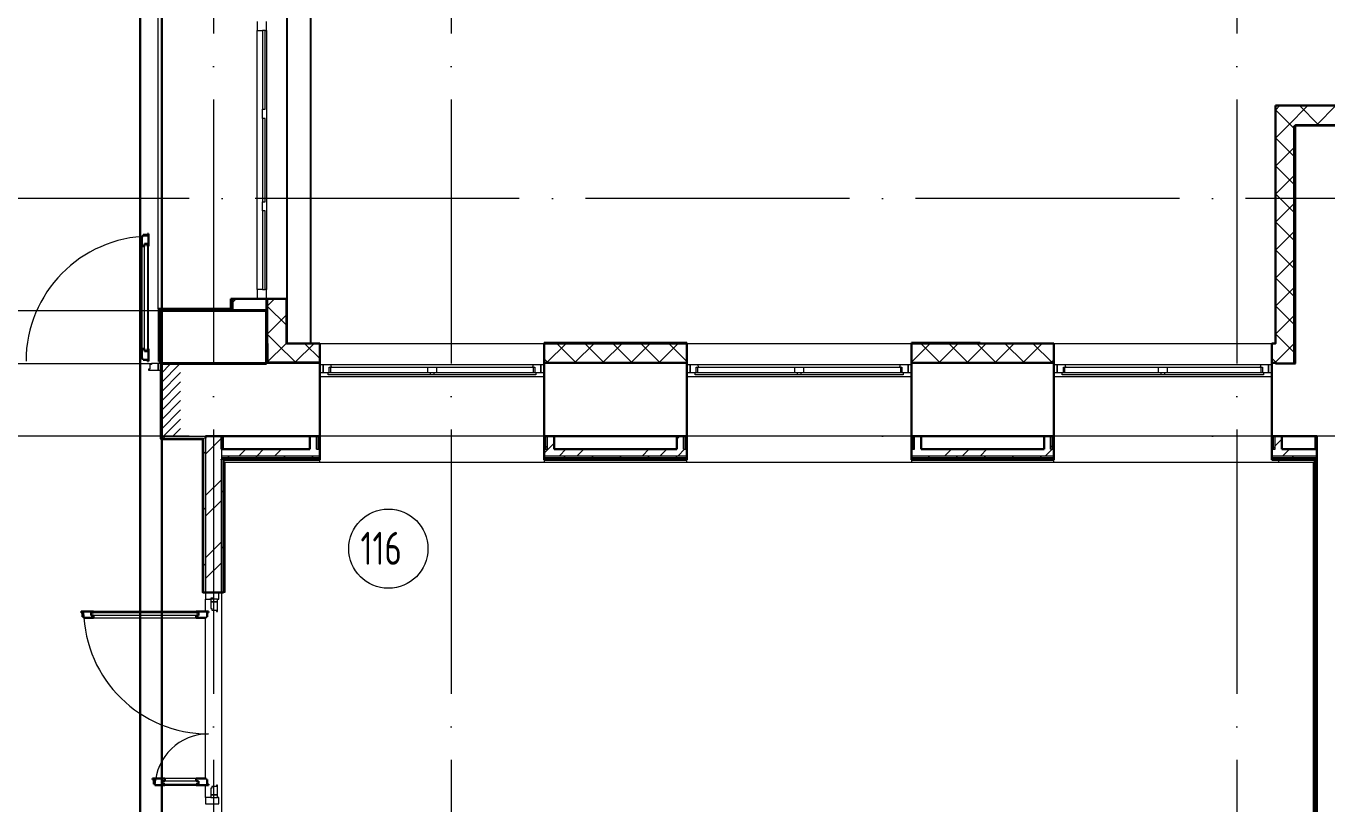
# Model space of a CAD drawing. Header units: millimetres. Extents: x -396912 to 182286, y -43638 to 41610.
# Drawn here: x -26126 to -16273, y -7213 to -1323 of the extents above; entities that cross this region are included whole.
import ezdxf

# ---------------------------------------------------------------- set-up
doc = ezdxf.new("R2010")
doc.units = ezdxf.units.MM
for name, pattern in [('ADSK_Линия сетки', [25, 20, -2.5, 0, -2.5]), ('ADSK_Сверху', [450, 300, -150]), ('ADSK_Штриховая_ш2 п1_5', [4.5, 3, -1.5])]:
    doc.linetypes.add(name, pattern=pattern)
for name, color, linetype, lineweight in [('_ Окна', 7, 'Continuous', 9), ('Витраж', 7, 'Continuous', 9), ('Двери', 252, 'Continuous', 9), ('Линии', 7, 'Continuous', 9), ('лс', 5, 'Continuous', 30), ('Марки помещений', 252, 'Continuous', 20), ('Несущие колонны', 252, 'Continuous', 18), ('Ограждение', 252, 'Continuous', 9), ('Окна', 252, 'Continuous', 9), ('Оси', 252, 'Continuous', 9), ('Перекрытие', 252, 'Continuous', 18), ('Стены внутренние', 7, 'Continuous', 18), ('Стены наружные', 7, 'Continuous', 18), ('Стены разрез', 7, 'Continuous', 30), ('Стены штриховка', 7, 'Continuous', 9)]:
    doc.layers.add(name, color=color, linetype=linetype, lineweight=lineweight)
doc.layers.add('Двери открывание', color=7, linetype='Continuous', lineweight=9, true_color=0xc0c0c0)
doc.layers.add('Стены', color=194, linetype='Continuous')
doc.styles.add('GOST Common_3', font='', dxfattribs={"height": 3.5})
doc.styles.get('GOST Common_3').set_extended_font_data('GOST 2.304 type A')

# ---------------------------------------------------------------- blocks, each defined once
blk = doc.blocks.new('1 этаж')
at = {"layer": 'Двери', "lineweight": 18, "true_color": 0x636466}
h = blk.add_hatch(dxfattribs=at)
h.set_pattern_fill('FP_2', color=251, style=0, pattern_type=2)
h.set_pattern_definition([(45, (-31807.8, -5070.73), (-35.3553, 35.3553), [])])
h.paths.add_polyline_path([(-32557.8, -5345.7), (-32557.8, -4795.7), (-32707.8, -4795.7), (-32707.8, -5345.7)])
h.paths.add_polyline_path([(-30807.8, -5345.7), (-30657.8, -5345.7), (-30657.8, -4795.7), (-30807.8, -4795.7), (-30807.8, -4879.7)])
at = {"layer": 'Ограждение', "true_color": 0x636466}
h = blk.add_hatch(dxfattribs=at)
h.set_pattern_fill('FP_25', color=251, style=0, pattern_type=2)
h.set_pattern_definition([(0, (-32121.8, 94), (0, 600), []), (90, (-32121.8, 94), (-600, 4e-14), [])])
h.paths.add_polyline_path([(-30487.8, -6530.7), (-30487.8, -5365.7), (-30492.8, -5370.7), (-30492.8, -6530.7)])
at = {"layer": '_ Окна', "color": 251, "lineweight": 18, "true_color": 0x636466}
for p, q in [((-30077.8, -2205.7), (-30077.8, -2275.7)), ((-30007.8, -2275.7), (-30007.8, -2205.7)), ((-30077.8, -2275.7), (-30037.8, -2275.7)), ((-30017.8, -2275.7), (-30007.8, -2275.7)), ((-30037.8, -4235.7), (-30077.8, -4235.7)), ((-30077.8, -4235.7), (-30077.8, -4305.7)), ((-30007.8, -4235.7), (-30017.8, -4235.7)), ((-30007.8, -4305.7), (-30007.8, -4235.7)), ((-29518.4, -4805.7), (-29577.8, -4805.7)), ((-29577.8, -4805.7), (-29577.8, -4863.7)), ((-29531.8, -4863.7), (-29531.8, -4822.7)), ((-29531.8, -4822.7), (-29519.8, -4822.7)), ((-29513.8, -4822.7), (-29518.4, -4805.7)), ((-27987.2, -4805.7), (-27991.8, -4822.7)), ((-27927.8, -4805.7), (-27987.2, -4805.7)), ((-27985.8, -4822.7), (-27973.8, -4822.7)), ((-27973.8, -4822.7), (-27973.8, -4863.7)), ((-27927.8, -4863.7), (-27927.8, -4805.7)), ((-26738.4, -4805.7), (-26797.8, -4805.7)), ((-26797.8, -4805.7), (-26797.8, -4863.7)), ((-26751.8, -4863.7), (-26751.8, -4822.7)), ((-26751.8, -4822.7), (-26739.8, -4822.7)), ((-26733.8, -4822.7), (-26738.4, -4805.7)), ((-25207.2, -4805.7), (-25211.8, -4822.7)), ((-25147.8, -4805.7), (-25207.2, -4805.7)), ((-25205.8, -4822.7), (-25193.8, -4822.7)), ((-25193.8, -4822.7), (-25193.8, -4863.7)), ((-25147.8, -4863.7), (-25147.8, -4805.7)), ((-23958.4, -4805.7), (-24017.8, -4805.7)), ((-24017.8, -4805.7), (-24017.8, -4863.7)), ((-23971.8, -4863.7), (-23971.8, -4822.7)), ((-23971.8, -4822.7), (-23959.8, -4822.7)), ((-23953.8, -4822.7), (-23958.4, -4805.7)), ((-22477.2, -4805.7), (-22481.8, -4822.7)), ((-22417.8, -4805.7), (-22477.2, -4805.7)), ((-22475.8, -4822.7), (-22463.8, -4822.7)), ((-22463.8, -4822.7), (-22463.8, -4863.7)), ((-22417.8, -4863.7), (-22417.8, -4805.7)), ((-29577.8, -4863.7), (-29539.8, -4863.7)), ((-27965.8, -4863.7), (-27927.8, -4863.7)), ((-26797.8, -4863.7), (-26759.8, -4863.7)), ((-25185.8, -4863.7), (-25147.8, -4863.7)), ((-24017.8, -4863.7), (-23979.8, -4863.7)), ((-22455.8, -4863.7), (-22417.8, -4863.7))]:
    blk.add_line(p, q, dxfattribs=at)
at = {"layer": '_ Окна', "color": 251, "true_color": 0x636466}
for p, q in [((-30037.8, -2275.7), (-30037.8, -2870.7)), ((-30017.8, -2275.7), (-30037.8, -2275.7)), ((-30017.8, -2870.7), (-30017.8, -2275.7)), ((-30037.8, -2870.7), (-30017.8, -2870.7)), ((-30037.8, -2940.7), (-30037.8, -3570.7)), ((-30017.8, -2940.7), (-30037.8, -2940.7)), ((-30017.8, -3570.7), (-30017.8, -2940.7)), ((-30037.8, -3570.7), (-30017.8, -3570.7)), ((-30037.8, -3640.7), (-30037.8, -4235.7)), ((-30017.8, -3640.7), (-30037.8, -3640.7)), ((-30017.8, -4235.7), (-30017.8, -3640.7)), ((-30037.8, -4235.7), (-30017.8, -4235.7)), ((-29577.8, -4805.7), (-29602.8, -4805.7)), ((-29577.8, -4863.7), (-29577.8, -4805.7)), ((-27902.8, -4805.7), (-27927.8, -4805.7)), ((-27927.8, -4805.7), (-27927.8, -4863.7)), ((-26797.8, -4805.7), (-26822.8, -4805.7)), ((-26797.8, -4863.7), (-26797.8, -4805.7)), ((-25122.8, -4805.7), (-25147.8, -4805.7)), ((-25147.8, -4805.7), (-25147.8, -4863.7)), ((-24017.8, -4805.7), (-24042.8, -4805.7)), ((-24017.8, -4863.7), (-24017.8, -4805.7)), ((-22392.8, -4805.7), (-22417.8, -4805.7)), ((-22417.8, -4805.7), (-22417.8, -4863.7)), ((-29602.8, -4863.7), (-29577.8, -4863.7)), ((-27927.8, -4863.7), (-27902.8, -4863.7)), ((-26822.8, -4863.7), (-26797.8, -4863.7)), ((-25147.8, -4863.7), (-25122.8, -4863.7)), ((-24042.8, -4863.7), (-24017.8, -4863.7)), ((-22417.8, -4863.7), (-22392.8, -4863.7))]:
    blk.add_line(p, q, dxfattribs=at)
at = {"layer": 'Витраж', "color": 251, "lineweight": 18, "true_color": 0x636466}
for p, q in [((-30467.8, -6530.7), (-30467.8, -6580.7)), ((-30367.8, -6530.7), (-30467.8, -6530.7)), ((-30467.8, -6580.7), (-30427.8, -6580.7)), ((-30377.8, -6580.7), (-30367.8, -6580.7)), ((-30367.8, -6580.7), (-30367.8, -6530.7))]:
    blk.add_line(p, q, dxfattribs=at)
at = {"layer": 'Витраж', "color": 251, "lineweight": 18, "true_color": 0x636466, "extrusion": (0, 0, -1)}
for p, q in [((-30467.8, -8080.7), (-30467.8, -8130.7)), ((-30427.8, -8080.7), (-30467.8, -8080.7)), ((-30467.8, -8130.7), (-30367.8, -8130.7)), ((-30367.8, -8080.7), (-30377.8, -8080.7)), ((-30367.8, -8130.7), (-30367.8, -8080.7))]:
    blk.add_line(p, q, dxfattribs=at)
at = {"layer": 'Двери', "color": 251, "lineweight": 30, "true_color": 0x636466}
for p, q in [((-30941.8, -3831.7), (-30949.8, -3831.7)), ((-30949.8, -3831.7), (-30949.8, -3907.7)), ((-30907.8, -3822.7), (-30941.8, -3822.7)), ((-30941.8, -3822.7), (-30941.8, -3831.7)), ((-30899.8, -3813.7), (-30907.8, -3813.7)), ((-30907.8, -3813.7), (-30907.8, -3822.7)), ((-30899.8, -3907.7), (-30899.8, -3813.7)), ((-30949.8, -3907.7), (-30929.8, -3907.7)), ((-30929.8, -3907.7), (-30929.8, -3889.7)), ((-30929.8, -3889.7), (-30908.8, -3889.7)), ((-30908.8, -3889.7), (-30908.8, -3907.7)), ((-30908.8, -3907.7), (-30899.8, -3907.7)), ((-30949.8, -4683.7), (-30949.8, -4759.7)), ((-30949.8, -4683.7), (-30929.8, -4683.7)), ((-30929.8, -4683.7), (-30929.8, -4701.7)), ((-30929.8, -4701.7), (-30908.8, -4701.7)), ((-30908.8, -4683.7), (-30899.8, -4683.7)), ((-30908.8, -4701.7), (-30908.8, -4683.7)), ((-30899.8, -4777.7), (-30899.8, -4683.7)), ((-30949.8, -4759.7), (-30941.8, -4759.7)), ((-30941.8, -4759.7), (-30941.8, -4768.7)), ((-30941.8, -4768.7), (-30907.8, -4768.7)), ((-30907.8, -4768.7), (-30907.8, -4777.7)), ((-30907.8, -4777.7), (-30899.8, -4777.7)), ((-31315.8, -6672.7), (-31409.8, -6672.7)), ((-31409.8, -6672.7), (-31409.8, -6680.7)), ((-31409.8, -6680.7), (-31400.8, -6680.7)), ((-31400.8, -6680.7), (-31400.8, -6714.7)), ((-31333.8, -6681.7), (-31315.8, -6681.7)), ((-31333.8, -6702.7), (-31333.8, -6681.7)), ((-31315.8, -6681.7), (-31315.8, -6672.7)), ((-30445.8, -6672.7), (-30539.8, -6672.7)), ((-30539.8, -6681.7), (-30539.8, -6672.7)), ((-30521.8, -6681.7), (-30539.8, -6681.7)), ((-30521.8, -6702.7), (-30521.8, -6681.7)), ((-30454.8, -6714.7), (-30454.8, -6680.7)), ((-30454.8, -6680.7), (-30445.8, -6680.7)), ((-30445.8, -6680.7), (-30445.8, -6672.7)), ((-31400.8, -6714.7), (-31391.8, -6714.7)), ((-31391.8, -6714.7), (-31391.8, -6722.7)), ((-31391.8, -6722.7), (-31315.8, -6722.7)), ((-31315.8, -6702.7), (-31333.8, -6702.7)), ((-31315.8, -6722.7), (-31315.8, -6702.7)), ((-30539.8, -6702.7), (-30521.8, -6702.7)), ((-30539.8, -6722.7), (-30539.8, -6702.7)), ((-30539.8, -6722.7), (-30463.8, -6722.7)), ((-30463.8, -6722.7), (-30463.8, -6714.7)), ((-30463.8, -6714.7), (-30454.8, -6714.7)), ((-30775.8, -7938.7), (-30869.8, -7938.7)), ((-30869.8, -7938.7), (-30869.8, -7946.7)), ((-30869.8, -7946.7), (-30860.8, -7946.7)), ((-30860.8, -7946.7), (-30860.8, -7980.7)), ((-30775.8, -7958.7), (-30793.8, -7958.7)), ((-30793.8, -7958.7), (-30793.8, -7979.7)), ((-30793.8, -7979.7), (-30775.8, -7979.7)), ((-30775.8, -7938.7), (-30775.8, -7958.7)), ((-30775.8, -7979.7), (-30775.8, -7988.7)), ((-30463.8, -7938.7), (-30539.8, -7938.7)), ((-30539.8, -7938.7), (-30539.8, -7958.7)), ((-30539.8, -7958.7), (-30521.8, -7958.7)), ((-30539.8, -7979.7), (-30539.8, -7988.7)), ((-30521.8, -7979.7), (-30539.8, -7979.7)), ((-30521.8, -7958.7), (-30521.8, -7979.7)), ((-30463.8, -7946.7), (-30463.8, -7938.7)), ((-30454.8, -7946.7), (-30463.8, -7946.7)), ((-30454.8, -7980.7), (-30454.8, -7946.7)), ((-30860.8, -7980.7), (-30851.8, -7980.7)), ((-30851.8, -7980.7), (-30851.8, -7988.7)), ((-30851.8, -7988.7), (-30775.8, -7988.7)), ((-30539.8, -7988.7), (-30445.8, -7988.7)), ((-30445.8, -7980.7), (-30454.8, -7980.7)), ((-30445.8, -7988.7), (-30445.8, -7980.7))]:
    blk.add_line(p, q, dxfattribs=at)
at = {"layer": 'Двери', "color": 251, "true_color": 0x636466}
for p, q in [((-30949.8, -3907.7), (-30949.8, -4683.7)), ((-30929.8, -4701.7), (-30929.8, -3889.7)), ((-30929.8, -3889.7), (-30908.8, -3889.7)), ((-30908.8, -3889.7), (-30908.8, -4701.7)), ((-30899.8, -4683.7), (-30899.8, -3907.7)), ((-30908.8, -4701.7), (-30929.8, -4701.7)), ((-30876.8, -4803.7), (-30890.8, -4803.7)), ((-30890.8, -4803.7), (-30890.8, -4837.7)), ((-30876.8, -4795.7), (-30876.8, -4803.7)), ((-30827.8, -4795.7), (-30876.8, -4795.7)), ((-30807.8, -4795.7), (-30827.8, -4795.7)), ((-30827.8, -4795.7), (-30827.8, -4845.7)), ((-30827.8, -4845.7), (-30827.8, -4795.7)), ((-30807.8, -4845.7), (-30807.8, -4795.7)), ((-30890.8, -4837.7), (-30899.8, -4837.7)), ((-30899.8, -4837.7), (-30899.8, -4845.7)), ((-30899.8, -4845.7), (-30827.8, -4845.7)), ((-30827.8, -4845.7), (-30807.8, -4845.7)), ((-30377.8, -6580.7), (-30427.8, -6580.7)), ((-30427.8, -6580.7), (-30427.8, -6600.7)), ((-30427.8, -6600.7), (-30377.8, -6600.7)), ((-30377.8, -6600.7), (-30427.8, -6600.7)), ((-30427.8, -6600.7), (-30427.8, -6649.7)), ((-30377.8, -6600.7), (-30377.8, -6580.7)), ((-30377.8, -6672.7), (-30377.8, -6600.7)), ((-31333.8, -6681.7), (-30521.8, -6681.7)), ((-31333.8, -6702.7), (-31333.8, -6681.7)), ((-30539.8, -6672.7), (-31315.8, -6672.7)), ((-30521.8, -6681.7), (-30521.8, -6702.7)), ((-30427.8, -6649.7), (-30419.8, -6649.7)), ((-30419.8, -6649.7), (-30419.8, -6663.7)), ((-30419.8, -6663.7), (-30385.8, -6663.7)), ((-30385.8, -6663.7), (-30385.8, -6672.7)), ((-30385.8, -6672.7), (-30377.8, -6672.7)), ((-30521.8, -6702.7), (-31333.8, -6702.7)), ((-31315.8, -6722.7), (-30539.8, -6722.7)), ((-30521.8, -7958.7), (-30793.8, -7958.7)), ((-30793.8, -7958.7), (-30793.8, -7979.7)), ((-30793.8, -7979.7), (-30521.8, -7979.7)), ((-30539.8, -7938.7), (-30775.8, -7938.7)), ((-30521.8, -7979.7), (-30521.8, -7958.7)), ((-30775.8, -7988.7), (-30539.8, -7988.7)), ((-30427.8, -8011.7), (-30427.8, -8060.7)), ((-30419.8, -8011.7), (-30427.8, -8011.7)), ((-30377.8, -8060.7), (-30427.8, -8060.7)), ((-30427.8, -8060.7), (-30427.8, -8080.7)), ((-30427.8, -8060.7), (-30377.8, -8060.7)), ((-30385.8, -7997.7), (-30419.8, -7997.7)), ((-30419.8, -7997.7), (-30419.8, -8011.7)), ((-30377.8, -7988.7), (-30385.8, -7988.7)), ((-30385.8, -7988.7), (-30385.8, -7997.7)), ((-30377.8, -8060.7), (-30377.8, -7988.7)), ((-30377.8, -8080.7), (-30377.8, -8060.7)), ((-30427.8, -8080.7), (-30377.8, -8080.7))]:
    blk.add_line(p, q, dxfattribs=at)
at = {"layer": 'Двери', "color": 251, "linetype": 'ADSK_Штриховая_ш2 п1_5', "true_color": 0x636466}
for p, q in [((-30657.8, -4795.7), (-30807.8, -4795.7)), ((-30807.8, -4795.7), (-30807.8, -5345.7)), ((-30807.8, -5345.7), (-30657.8, -5345.7))]:
    blk.add_line(p, q, dxfattribs=at)
at = {"layer": 'Двери открывание', "color": 251, "true_color": 0x636466}
for centre, radius, start, end in [((-30881.8, -4777.7), 946, 91.09026, 180), ((-30445.8, -6654.7), 946, 181.09026, 270), ((-30445.8, -8006.7), 406, 90, 177.45896)]:
    blk.add_arc(centre, radius, start, end, dxfattribs=at)
at = {"layer": 'Линии', "color": 251, "linetype": 'ADSK_Сверху', "ltscale": 100, "true_color": 0x636466}
blk.add_line((-32557.8, -4395.7), (-30807.8, -4395.7), dxfattribs=at)
at = {"layer": 'Марки помещений', "color": 251, "true_color": 0x636466}
blk.add_circle((-29083.5, -6197.7), 300, dxfattribs=at)
at = {"layer": 'Несущие колонны', "color": 251, "lineweight": 40, "true_color": 0x636466}
for p, q in [((-30807.8, -4395.7), (-30007.8, -4395.7)), ((-30807.8, -4795.7), (-30807.8, -4395.7)), ((-30257.8, -4395.7), (-30807.8, -4395.7)), ((-30807.8, -4395.7), (-30807.8, -4795.7)), ((-30007.8, -4395.7), (-30007.8, -4795.7)), ((-30007.8, -4795.7), (-30007.8, -4395.7)), ((-30007.8, -4795.7), (-30807.8, -4795.7)), ((-30807.8, -4795.7), (-30657.8, -4795.7)), ((-30657.8, -4795.7), (-30007.8, -4795.7))]:
    blk.add_line(p, q, dxfattribs=at)
at = {"layer": 'Несущие колонны', "color": 251, "true_color": 0x636466}
blk.add_line((-30007.8, -4395.7), (-30257.8, -4395.7), dxfattribs=at)
at = {"layer": 'Ограждение', "color": 251, "true_color": 0x636466}
for p, q in [((-30827.8, -4380.7), (-30827.8, -990.7)), ((-30822.8, -4380.7), (-30827.8, -4380.7)), ((-27902.8, -4895.7), (-29602.8, -4895.7)), ((-25122.8, -4895.7), (-26822.8, -4895.7)), ((-22392.8, -4895.7), (-24042.8, -4895.7)), ((-30807.8, -5370.7), (-30807.8, -5365.7)), ((-30807.8, -5370.7), (-30492.8, -5370.7)), ((-30492.8, -5370.7), (-30487.8, -5365.7)), ((-30492.8, -5370.7), (-30492.8, -6530.7)), ((-30332.8, -5445.7), (-30332.8, -5345.7)), ((-27902.8, -5345.7), (-29602.8, -5345.7)), ((-25122.8, -5345.7), (-26822.8, -5345.7)), ((-22392.8, -5345.7), (-24042.8, -5345.7)), ((-22067.8, -5345.7), (-22067.8, -5445.7)), ((-22067.8, -5545.7), (-30332.8, -5545.7)), ((-30322.8, -5545.7), (-30322.8, -6530.7)), ((-29602.8, -5545.7), (-29602.8, -5525.7)), ((-27902.8, -5545.7), (-29602.8, -5545.7)), ((-27902.8, -5525.7), (-27902.8, -5545.7)), ((-26822.8, -5545.7), (-26822.8, -5525.7)), ((-25122.8, -5545.7), (-26822.8, -5545.7)), ((-25122.8, -5525.7), (-25122.8, -5545.7)), ((-24042.8, -5545.7), (-24042.8, -5525.7)), ((-22342.8, -5545.7), (-24042.8, -5545.7)), ((-22342.8, -5525.7), (-22342.8, -5545.7)), ((-22077.8, -8695.7), (-22077.8, -5545.7)), ((-30487.8, -6530.7), (-30492.8, -6530.7)), ((-30322.8, -6530.7), (-30332.8, -6530.7))]:
    blk.add_line(p, q, dxfattribs=at)
at = {"layer": 'Окна', "color": 251, "true_color": 0x636466}
for p, q in [((-30077.8, -4235.7), (-30077.8, -2275.7)), ((-30007.8, -2275.7), (-30007.8, -4235.7)), ((-30037.8, -2940.7), (-30037.8, -2870.7)), ((-30037.8, -3640.7), (-30037.8, -3570.7)), ((-29519.8, -4822.7), (-28787.8, -4822.7)), ((-29519.8, -4863.7), (-29519.8, -4822.7)), ((-27987.2, -4805.7), (-29518.4, -4805.7)), ((-28787.8, -4822.7), (-28717.8, -4822.7)), ((-28787.8, -4822.7), (-28787.8, -4863.7)), ((-28717.8, -4822.7), (-27985.8, -4822.7)), ((-28717.8, -4863.7), (-28717.8, -4822.7)), ((-27985.8, -4822.7), (-27985.8, -4863.7)), ((-26739.8, -4822.7), (-26007.8, -4822.7)), ((-26739.8, -4863.7), (-26739.8, -4822.7)), ((-25207.2, -4805.7), (-26738.4, -4805.7)), ((-26007.8, -4822.7), (-25937.8, -4822.7)), ((-26007.8, -4822.7), (-26007.8, -4863.7)), ((-25937.8, -4822.7), (-25205.8, -4822.7)), ((-25937.8, -4863.7), (-25937.8, -4822.7)), ((-25205.8, -4822.7), (-25205.8, -4863.7)), ((-23959.8, -4822.7), (-23252.8, -4822.7)), ((-23959.8, -4863.7), (-23959.8, -4822.7)), ((-22477.2, -4805.7), (-23958.4, -4805.7)), ((-23252.8, -4822.7), (-23182.8, -4822.7)), ((-23252.8, -4822.7), (-23252.8, -4863.7)), ((-23182.8, -4822.7), (-22475.8, -4822.7)), ((-23182.8, -4863.7), (-23182.8, -4822.7)), ((-22475.8, -4822.7), (-22475.8, -4863.7)), ((-29539.8, -4863.7), (-28767.8, -4863.7)), ((-29539.8, -4880.7), (-29539.8, -4863.7)), ((-28767.8, -4880.7), (-29539.8, -4880.7)), ((-28767.8, -4863.7), (-28737.8, -4863.7)), ((-28767.8, -4863.7), (-28767.8, -4880.7)), ((-28737.8, -4880.7), (-28767.8, -4880.7)), ((-28737.8, -4863.7), (-27965.8, -4863.7)), ((-28737.8, -4880.7), (-28737.8, -4863.7)), ((-27965.8, -4880.7), (-28737.8, -4880.7)), ((-27965.8, -4863.7), (-27965.8, -4880.7)), ((-26759.8, -4863.7), (-25987.8, -4863.7)), ((-26759.8, -4880.7), (-26759.8, -4863.7)), ((-25987.8, -4880.7), (-26759.8, -4880.7)), ((-25987.8, -4863.7), (-25957.8, -4863.7)), ((-25987.8, -4863.7), (-25987.8, -4880.7)), ((-25957.8, -4880.7), (-25987.8, -4880.7)), ((-25957.8, -4863.7), (-25185.8, -4863.7)), ((-25957.8, -4880.7), (-25957.8, -4863.7)), ((-25185.8, -4880.7), (-25957.8, -4880.7)), ((-25185.8, -4863.7), (-25185.8, -4880.7)), ((-23979.8, -4863.7), (-23232.8, -4863.7)), ((-23979.8, -4880.7), (-23979.8, -4863.7)), ((-23232.8, -4880.7), (-23979.8, -4880.7)), ((-23232.8, -4863.7), (-23202.8, -4863.7)), ((-23232.8, -4863.7), (-23232.8, -4880.7)), ((-23202.8, -4880.7), (-23232.8, -4880.7)), ((-23202.8, -4863.7), (-22455.8, -4863.7)), ((-23202.8, -4880.7), (-23202.8, -4863.7)), ((-22455.8, -4880.7), (-23202.8, -4880.7)), ((-22455.8, -4863.7), (-22455.8, -4880.7))]:
    blk.add_line(p, q, dxfattribs=at)
at = {"layer": 'Оси', "color": 251, "linetype": 'ADSK_Линия сетки', "ltscale": 100, "true_color": 0x636466}
for p, q in [((-30407.8, 32204.9), (-30407.8, -33771.9)), ((-28607.8, 32204.9), (-28607.8, -33771.9)), ((-22657.8, 32204.9), (-22657.8, -32501.9)), ((4409.5, -3545.7), (-72530.1, -3545.7)), ((4409.5, -5345.7), (-72530.1, -5345.7))]:
    blk.add_line(p, q, dxfattribs=at)
at = {"layer": 'Перекрытие', "color": 251, "ltscale": 100, "true_color": 0x636466}
blk.add_line((-32488.8, -4795.7), (-30876.8, -4795.7), dxfattribs=at)
at = {"layer": 'Стены', "color": 251, "true_color": 0x636466}
for p, q in [((-29672.8, -1837.7), (-29672.8, -4643.7)), ((-29852.8, -2033.6), (-29852.8, -4643.7))]:
    blk.add_line(p, q, dxfattribs=at)
at = {"layer": 'Стены внутренние', "color": 251, "true_color": 0x636466}
for p, q in [((-29855.8, -2205.7), (-29855.8, -4305.7)), ((-22212.8, -2995.7), (-22222.8, -2995.7)), ((-22212.8, -2995.7), (-22212.8, -4795.7)), ((-29602.8, -4643.7), (-27902.8, -4643.7)), ((-26822.8, -4643.7), (-25122.8, -4643.7)), ((-24042.8, -4643.7), (-22392.8, -4643.7)), ((-29602.8, -4795.7), (-30007.8, -4795.7)), ((-26822.8, -4795.7), (-27902.8, -4795.7)), ((-24042.8, -4795.7), (-25122.8, -4795.7)), ((-22364.8, -4795.7), (-22392.8, -4795.7)), ((-30807.8, -5345.7), (-30467.8, -5345.7))]:
    blk.add_line(p, q, dxfattribs=at)
at = {"layer": 'Стены внутренние', "color": 251, "lineweight": 30, "true_color": 0x636466}
for p, q in [((-21562.8, -2843.7), (-22364.8, -2843.7)), ((-22364.8, -2843.7), (-22364.8, -4643.7)), ((-29855.8, -4305.7), (-29997.8, -4305.7)), ((-29855.8, -4643.7), (-29855.8, -4305.7)), ((-29997.8, -4643.7), (-30007.8, -4643.7)), ((-30007.8, -4643.7), (-30007.8, -4785.7)), ((-29602.8, -4643.7), (-29855.8, -4643.7)), ((-29602.8, -4785.7), (-29602.8, -4643.7)), ((-27902.8, -4643.7), (-27902.8, -4785.7)), ((-26822.8, -4785.7), (-26822.8, -4643.7)), ((-24042.8, -4643.7), (-25122.8, -4643.7)), ((-25122.8, -4643.7), (-25122.8, -4785.7)), ((-24042.8, -4785.7), (-24042.8, -4643.7)), ((-22364.8, -4643.7), (-22392.8, -4643.7)), ((-22392.8, -4643.7), (-22392.8, -4785.7)), ((-30007.8, -4795.7), (-30807.8, -4795.7)), ((-30807.8, -4795.7), (-30807.8, -5345.7)), ((-29602.8, -5345.7), (-29602.8, -4795.7)), ((-27902.8, -4795.7), (-27902.8, -5345.7)), ((-26822.8, -5345.7), (-26822.8, -4795.7)), ((-25122.8, -4795.7), (-25122.8, -5345.7)), ((-24042.8, -5345.7), (-24042.8, -4795.7)), ((-22392.8, -4795.7), (-22392.8, -5345.7)), ((-22222.8, -4795.7), (-22364.8, -4795.7)), ((-30347.8, -5345.7), (-29677.8, -5345.7)), ((-27827.8, -5345.7), (-26897.8, -5345.7)), ((-25047.8, -5345.7), (-24117.8, -5345.7)), ((-22317.8, -5345.7), (-22052.8, -5345.7)), ((-22052.8, -5345.7), (-22052.8, -5445.7))]:
    blk.add_line(p, q, dxfattribs=at)
at = {"layer": 'Стены внутренние', "color": 251, "linetype": 'Continuous', "lineweight": 9, "true_color": 0x636466}
for p, q in [((-22362.8, -2874.9), (-22333.6, -2845.7)), ((-22271.5, -2995.7), (-22121.5, -2845.7)), ((-22041.7, -2985.7), (-22181.7, -2845.7)), ((-22049.4, -2985.7), (-21909.4, -2845.7)), ((-22243.9, -2995.7), (-22362.8, -2876.8)), ((-22362.8, -3087), (-22271.5, -2995.7)), ((-22212.8, -3026.8), (-22243.9, -2995.7)), ((-22364.8, -3055.6), (-22362.8, -3055.6)), ((-22212.8, -3238.9), (-22362.8, -3088.9)), ((-22362.8, -3299.2), (-22212.8, -3149.2)), ((-22212.8, -3451.1), (-22362.8, -3301.1)), ((-22364.8, -3360.4), (-22362.8, -3360.4)), ((-22362.8, -3420.8), (-22364.8, -3424.3)), ((-22362.8, -3511.3), (-22212.8, -3361.3)), ((-22212.8, -3663.2), (-22362.8, -3513.2)), ((-22362.8, -3723.4), (-22212.8, -3573.4)), ((-22212.8, -3875.3), (-22362.8, -3725.3)), ((-22364.8, -3766.8), (-22362.8, -3766.8)), ((-22362.8, -3935.6), (-22212.8, -3785.6)), ((-22362.8, -3896), (-22364.8, -3892.5)), ((-22212.8, -4087.5), (-22362.8, -3937.5)), ((-22362.8, -4147.7), (-22212.8, -3997.7)), ((-22364.8, -4173.2), (-22362.8, -4173.2)), ((-22212.8, -4299.6), (-22362.8, -4149.6)), ((-22362.8, -4359.8), (-22212.8, -4209.8)), ((-29997.8, -4358.1), (-29947.5, -4307.7)), ((-29857.8, -4503.5), (-29997.8, -4363.5)), ((-29997.8, -4570.2), (-29857.8, -4430.2)), ((-29857.8, -4376.4), (-29855.8, -4376.4)), ((-22212.8, -4511.7), (-22362.8, -4361.7)), ((-22362.8, -4572), (-22212.8, -4422)), ((-22364.8, -4478), (-22362.8, -4478)), ((-22362.8, -4505.6), (-22364.8, -4502.1)), ((-29927.7, -4645.7), (-29997.8, -4575.6)), ((-22212.8, -4723.9), (-22362.8, -4573.9)), ((-30001.2, -4785.7), (-29861.2, -4645.7)), ((-29787.7, -4785.7), (-29927.7, -4645.7)), ((-29861.2, -4645.7), (-29857.8, -4642.3)), ((-29789.1, -4785.7), (-29649.1, -4645.7)), ((-29602.8, -4758.5), (-29715.5, -4645.7)), ((-27879.9, -4785.7), (-27739.9, -4645.7)), ((-27666.4, -4785.7), (-27806.4, -4645.7)), ((-27678.5, -4645.7), (-27679.6, -4643.7)), ((-27667.7, -4785.7), (-27527.7, -4645.7)), ((-27454.2, -4785.7), (-27594.2, -4645.7)), ((-27455.6, -4785.7), (-27315.6, -4645.7)), ((-27242.1, -4785.7), (-27382.1, -4645.7)), ((-27326.5, -4645.7), (-27327.2, -4644.6)), ((-27243.5, -4785.7), (-27103.5, -4645.7)), ((-27030, -4785.7), (-27170, -4645.7)), ((-27031.3, -4785.7), (-26891.3, -4645.7)), ((-26822.8, -4780.8), (-26957.8, -4645.7)), ((-25122.2, -4785.7), (-24982.2, -4645.7)), ((-24908.6, -4785.7), (-25048.6, -4645.7)), ((-24910, -4785.7), (-24770, -4645.7)), ((-24862.9, -4645.7), (-24864, -4643.7)), ((-24696.5, -4785.7), (-24836.5, -4645.7)), ((-24711.3, -4643.7), (-24712.4, -4645.7)), ((-24697.9, -4785.7), (-24557.9, -4645.7)), ((-24484.4, -4785.7), (-24624.4, -4645.7)), ((-24485.8, -4785.7), (-24345.8, -4645.7)), ((-24272.2, -4785.7), (-24412.2, -4645.7)), ((-24273.6, -4785.7), (-24133.6, -4645.7)), ((-24060.1, -4785.7), (-24200.1, -4645.7)), ((-22390.8, -4688.5), (-22392.8, -4692)), ((-22362.8, -4784.1), (-22212.8, -4634.1)), ((-29999.8, -4785.7), (-30007.8, -4777.7)), ((-27878.5, -4785.7), (-27902.8, -4761.4)), ((-25120.8, -4785.7), (-25122.8, -4783.7)), ((-24061.5, -4785.7), (-24042.8, -4767)), ((-22362.8, -4786), (-22392.8, -4756)), ((-22364.8, -4786.1), (-22362.8, -4784.1)), ((-22353.1, -4795.7), (-22362.8, -4786))]:
    blk.add_line(p, q, dxfattribs=at)
at = {"layer": 'Стены наружные', "color": 251, "lineweight": 30, "true_color": 0x636466}
for p, q in [((-22222.8, -2995.7), (-22222.8, -4795.7)), ((-30007.8, -4305.7), (-30277.8, -4305.7)), ((-30277.8, -4305.7), (-30277.8, -4380.7)), ((-30007.8, -4395.7), (-30007.8, -4305.7)), ((-30007.8, -4305.7), (-30007.8, -4795.7)), ((-29997.8, -4305.7), (-30007.8, -4305.7)), ((-30822.8, -4380.7), (-30822.8, -4780.7)), ((-30277.8, -4380.7), (-30822.8, -4380.7)), ((-30807.8, -4780.7), (-30807.8, -4395.7)), ((-30807.8, -4395.7), (-30257.8, -4395.7)), ((-29997.8, -4785.7), (-29997.8, -4643.7)), ((-26822.8, -4638.7), (-27902.8, -4638.7)), ((-27902.8, -4638.7), (-27902.8, -4643.7)), ((-27902.8, -4643.7), (-26822.8, -4643.7)), ((-26822.8, -4643.7), (-26822.8, -4638.7)), ((-24602.8, -4638.7), (-25122.8, -4638.7)), ((-25122.8, -4638.7), (-25122.8, -4643.7)), ((-24602.8, -4643.7), (-24602.8, -4638.7)), ((-30822.8, -4780.7), (-30807.8, -4780.7)), ((-29602.8, -4795.7), (-29602.8, -4785.7)), ((-27902.8, -4785.7), (-27902.8, -4795.7)), ((-26822.8, -4795.7), (-26822.8, -4785.7)), ((-25122.8, -4785.7), (-25122.8, -4795.7)), ((-24042.8, -4795.7), (-24042.8, -4785.7)), ((-22392.8, -4785.7), (-22392.8, -4795.7)), ((-22222.8, -4795.7), (-22212.8, -4795.7)), ((-30807.8, -5345.7), (-30807.8, -5365.7)), ((-30807.8, -5365.7), (-30487.8, -5365.7)), ((-30487.8, -5365.7), (-30487.8, -6530.7)), ((-30482.8, -5360.7), (-30482.8, -5365.7)), ((-30347.8, -5345.7), (-30467.8, -5345.7)), ((-30467.8, -5345.7), (-30467.8, -5360.7)), ((-30347.8, -5445.7), (-30347.8, -5345.7)), ((-29677.8, -5345.7), (-29677.8, -5445.7)), ((-29602.8, -5345.7), (-29677.8, -5345.7)), ((-29602.8, -5525.7), (-29602.8, -5345.7)), ((-27902.8, -5345.7), (-27902.8, -5525.7)), ((-27827.8, -5345.7), (-27902.8, -5345.7)), ((-27827.8, -5445.7), (-27827.8, -5345.7)), ((-26897.8, -5345.7), (-26897.8, -5445.7)), ((-26822.8, -5345.7), (-26897.8, -5345.7)), ((-26822.8, -5525.7), (-26822.8, -5345.7)), ((-25122.8, -5345.7), (-25122.8, -5525.7)), ((-25047.8, -5345.7), (-25122.8, -5345.7)), ((-25047.8, -5445.7), (-25047.8, -5345.7)), ((-24117.8, -5345.7), (-24117.8, -5445.7)), ((-24042.8, -5345.7), (-24117.8, -5345.7)), ((-24042.8, -5525.7), (-24042.8, -5345.7)), ((-22392.8, -5345.7), (-22392.8, -5525.7)), ((-22317.8, -5345.7), (-22392.8, -5345.7)), ((-22317.8, -5445.7), (-22317.8, -5345.7)), ((-29677.8, -5445.7), (-30347.8, -5445.7)), ((-26897.8, -5445.7), (-27827.8, -5445.7)), ((-24117.8, -5445.7), (-25047.8, -5445.7)), ((-22052.8, -5445.7), (-22317.8, -5445.7)), ((-22052.8, -8840.7), (-22052.8, -5445.7)), ((-30347.8, -5520.7), (-30347.8, -5525.7)), ((-30332.8, -5525.7), (-29602.8, -5525.7)), ((-30332.8, -6530.7), (-30332.8, -5525.7)), ((-27902.8, -5525.7), (-26822.8, -5525.7)), ((-25122.8, -5525.7), (-24042.8, -5525.7)), ((-22392.8, -5525.7), (-22067.8, -5525.7)), ((-22052.8, -5520.7), (-22067.8, -5520.7)), ((-22067.8, -5520.7), (-22052.8, -5520.7)), ((-22067.8, -5525.7), (-22067.8, -8705.7)), ((-30487.8, -6530.7), (-30332.8, -6530.7))]:
    blk.add_line(p, q, dxfattribs=at)
at = {"layer": 'Стены наружные', "color": 251, "linetype": 'Continuous', "lineweight": 9, "true_color": 0x636466}
for p, q in [((-22212.8, -3006), (-22222.8, -3006)), ((-22212.8, -3106), (-22222.8, -3106)), ((-22212.8, -3206), (-22222.8, -3206)), ((-22212.8, -3306), (-22222.8, -3306)), ((-22212.8, -3406), (-22222.8, -3406)), ((-22212.8, -3506), (-22222.8, -3506)), ((-22212.8, -3606), (-22222.8, -3606)), ((-22212.8, -3706), (-22222.8, -3706)), ((-22212.8, -3806), (-22222.8, -3806)), ((-22212.8, -3906), (-22222.8, -3906)), ((-22212.8, -4006), (-22222.8, -4006)), ((-22212.8, -4106), (-22222.8, -4106)), ((-22212.8, -4206), (-22222.8, -4206)), ((-30257.8, -4328.2), (-30235.4, -4305.7)), ((-29997.8, -4306), (-30007.8, -4306)), ((-22212.8, -4306), (-22222.8, -4306)), ((-30671.9, -4395.7), (-30656.9, -4380.7)), ((-30277.8, -4355.2), (-30272.8, -4350.2)), ((-30011.1, -4395.7), (-30007.8, -4392.5)), ((-29997.8, -4406), (-30007.8, -4406)), ((-22212.8, -4406), (-22222.8, -4406)), ((-30822.8, -4546.7), (-30807.8, -4531.7)), ((-29997.8, -4506), (-30007.8, -4506)), ((-22212.8, -4506), (-22222.8, -4506)), ((-29997.8, -4606), (-30007.8, -4606)), ((-22212.8, -4606), (-22222.8, -4606)), ((-29997.8, -4706), (-30007.8, -4706)), ((-27679.6, -4643.7), (-27682.5, -4638.7)), ((-24864, -4643.7), (-24866.9, -4638.7)), ((-24708.4, -4638.7), (-24711.3, -4643.7)), ((-22212.8, -4706), (-22222.8, -4706)), ((-30793.3, -5365.7), (-30788.3, -5360.7)), ((-30788.3, -5360.7), (-30773.3, -5345.7)), ((-30722.6, -5365.7), (-30717.6, -5360.7)), ((-30651.9, -5365.7), (-30646.9, -5360.7)), ((-30581.2, -5365.7), (-30576.2, -5360.7)), ((-30510.5, -5365.7), (-30505.5, -5360.7)), ((-30487.8, -5413.8), (-30482.8, -5408.8)), ((-30467.8, -5481.1), (-30347.8, -5361.1)), ((-27873.3, -5445.7), (-27827.8, -5400.2)), ((-26897.8, -5368.5), (-26875.1, -5345.7)), ((-25122.8, -5422.8), (-25110.3, -5410.3)), ((-25110.3, -5410.3), (-25097.8, -5397.8)), ((-24067.8, -5428.4), (-24055.3, -5415.9)), ((-24055.3, -5415.9), (-24042.8, -5403.4)), ((-22367.8, -5418.4), (-22317.8, -5368.4)), ((-30487.8, -5484.5), (-30482.8, -5479.5)), ((-30482.8, -5479.5), (-30467.8, -5464.5)), ((-30311.9, -5520.7), (-30299.4, -5508.2)), ((-30299.4, -5508.2), (-30286.9, -5495.7)), ((-30213.3, -5495.7), (-30163.3, -5445.7)), ((-30099.8, -5520.7), (-30087.3, -5508.2)), ((-30087.3, -5508.2), (-30074.8, -5495.7)), ((-30078.3, -5495.7), (-30028.3, -5445.7)), ((-29943.4, -5495.7), (-29893.4, -5445.7)), ((-29887.7, -5520.7), (-29875.2, -5508.2)), ((-29875.2, -5508.2), (-29862.7, -5495.7)), ((-29675.5, -5520.7), (-29663, -5508.2)), ((-29663, -5508.2), (-29650.5, -5495.7)), ((-27902.8, -5445.1), (-27890.3, -5432.6)), ((-27902.8, -5475.2), (-27873.3, -5445.7)), ((-27890.3, -5432.6), (-27877.8, -5420.1)), ((-27788.4, -5495.7), (-27738.4, -5445.7)), ((-27766.3, -5520.7), (-27753.8, -5508.2)), ((-27753.8, -5508.2), (-27741.3, -5495.7)), ((-27653.4, -5495.7), (-27603.4, -5445.7)), ((-27554.2, -5520.7), (-27541.7, -5508.2)), ((-27541.7, -5508.2), (-27529.2, -5495.7)), ((-27342.1, -5520.7), (-27329.6, -5508.2)), ((-27329.6, -5508.2), (-27317.1, -5495.7)), ((-27160, -5495.7), (-27110, -5445.7)), ((-27130, -5520.7), (-27117.5, -5508.2)), ((-27117.5, -5508.2), (-27105, -5495.7)), ((-27025.1, -5495.7), (-26975.1, -5445.7)), ((-26917.8, -5520.7), (-26905.3, -5508.2)), ((-26905.3, -5508.2), (-26892.8, -5495.7)), ((-26890.1, -5495.7), (-26840.1, -5445.7)), ((-26842.8, -5445.7), (-26835.3, -5438.2)), ((-26835.3, -5438.2), (-26822.8, -5425.7)), ((-25008.6, -5520.7), (-24996.1, -5508.2)), ((-24996.1, -5508.2), (-24983.6, -5495.7)), ((-24870, -5495.7), (-24820, -5445.7)), ((-24796.5, -5520.7), (-24784, -5508.2)), ((-24784, -5508.2), (-24771.5, -5495.7)), ((-24735.1, -5495.7), (-24685.1, -5445.7)), ((-24600.1, -5495.7), (-24550.1, -5445.7)), ((-24584.4, -5520.7), (-24571.9, -5508.2)), ((-24571.9, -5508.2), (-24559.4, -5495.7)), ((-24372.2, -5520.7), (-24359.7, -5508.2)), ((-24359.7, -5508.2), (-24347.2, -5495.7)), ((-24160.1, -5520.7), (-24147.6, -5508.2)), ((-24147.6, -5508.2), (-24135.1, -5495.7)), ((-24106.7, -5495.7), (-24056.7, -5445.7)), ((-22388, -5445.7), (-22380.3, -5438)), ((-22380.3, -5438), (-22367.8, -5425.5)), ((-22310.2, -5495.7), (-22260.2, -5445.7)), ((-22250.9, -5520.7), (-22238.4, -5508.2)), ((-22238.4, -5508.2), (-22225.9, -5495.7)), ((-30487.8, -5555.2), (-30482.8, -5550.2)), ((-30104.8, -5525.7), (-30099.8, -5520.7)), ((-29680.5, -5525.7), (-29675.5, -5520.7)), ((-27559.2, -5525.7), (-27554.2, -5520.7)), ((-27135, -5525.7), (-27130, -5520.7)), ((-25013.6, -5525.7), (-25008.6, -5520.7)), ((-24589.4, -5525.7), (-24584.4, -5520.7)), ((-24165.1, -5525.7), (-24160.1, -5520.7)), ((-30487.8, -5625.9), (-30482.8, -5620.9)), ((-30487.8, -5696.6), (-30482.8, -5691.6)), ((-30467.8, -5795.4), (-30347.8, -5675.4)), ((-30487.8, -5767.3), (-30482.8, -5762.3)), ((-30347.8, -5768.7), (-30332.8, -5753.7)), ((-30487.8, -5838), (-30482.8, -5833)), ((-30487.8, -5908.7), (-30482.8, -5903.7)), ((-30482.8, -5903.7), (-30467.8, -5888.7)), ((-30467.8, -5952.5), (-30347.8, -5832.5)), ((-30487.8, -5979.4), (-30482.8, -5974.4)), ((-30487.8, -6050.2), (-30482.8, -6045.2)), ((-30487.8, -6120.9), (-30482.8, -6115.9)), ((-30487.8, -6191.6), (-30482.8, -6186.6)), ((-30467.8, -6266.9), (-30347.8, -6146.9)), ((-30347.8, -6193), (-30332.8, -6178)), ((-30487.8, -6262.3), (-30482.8, -6257.3)), ((-30467.8, -6424), (-30347.8, -6304)), ((-30487.8, -6333), (-30482.8, -6328)), ((-30487.8, -6403.7), (-30482.8, -6398.7)), ((-30482.8, -6328), (-30467.8, -6313)), ((-30487.8, -6474.4), (-30482.8, -6469.4))]:
    blk.add_line(p, q, dxfattribs=at)
at = {"layer": 'Стены наружные', "color": 251, "true_color": 0x636466}
for p, q in [((-22212.8, -2995.7), (-21562.8, -2995.7)), ((-30257.8, -4395.7), (-30007.8, -4395.7)), ((-30340.3, -5345.7), (-30340.3, -5360.7)), ((-30332.8, -5360.7), (-30340.3, -5360.7)), ((-22060.3, -5360.7), (-22067.8, -5360.7)), ((-22060.3, -5345.7), (-22060.3, -5360.7)), ((-30467.8, -6672.7), (-30467.8, -6580.7)), ((-30347.8, -6530.7), (-30347.8, -10130.7)), ((-30467.8, -7938.7), (-30467.8, -6722.7)), ((-30467.8, -8080.7), (-30467.8, -7988.7))]:
    blk.add_line(p, q, dxfattribs=at)
at = {"layer": 'Стены разрез', "color": 251, "true_color": 0x636466}
for p, q in [((-30427.8, -6575.7), (-30427.8, -6580.7)), ((-30407.8, -6575.7), (-30427.8, -6575.7)), ((-30407.8, -6580.7), (-30407.8, -6575.7))]:
    blk.add_line(p, q, dxfattribs=at)
at = {"layer": 'Стены штриховка', "color": 251, "true_color": 0x636466}
for p, q in [((-21564.8, -2845.7), (-22364.8, -2845.7)), ((-22362.8, -4645.7), (-22362.8, -2843.7)), ((-22222.8, -2995.7), (-22222.8, -2995.7)), ((-22212.8, -2985.7), (-21562.8, -2985.7)), ((-22212.8, -2995.7), (-22212.8, -2985.7)), ((-30272.8, -4305.7), (-30272.8, -4380.7)), ((-30257.8, -4395.7), (-30257.8, -4305.7)), ((-29997.8, -4305.7), (-29997.8, -4643.7)), ((-29857.8, -4307.7), (-29997.8, -4307.7)), ((-29857.8, -4645.7), (-29857.8, -4307.7)), ((-30277.8, -4380.7), (-30257.8, -4380.7)), ((-29857.8, -4643.7), (-29855.8, -4643.7)), ((-29604.8, -4645.7), (-29857.8, -4645.7)), ((-29604.8, -4719.7), (-29604.8, -4645.7)), ((-29604.8, -4719.7), (-29602.8, -4719.7)), ((-27902.8, -4719.7), (-27900.8, -4719.7)), ((-26824.8, -4645.7), (-27900.8, -4645.7)), ((-27900.8, -4645.7), (-27900.8, -4719.7)), ((-26824.8, -4719.7), (-26824.8, -4645.7)), ((-26824.8, -4719.7), (-26822.8, -4719.7)), ((-25122.8, -4719.7), (-25120.8, -4719.7)), ((-24044.8, -4645.7), (-25120.8, -4645.7)), ((-25120.8, -4645.7), (-25120.8, -4719.7)), ((-24044.8, -4719.7), (-24044.8, -4645.7)), ((-24044.8, -4719.7), (-24042.8, -4719.7)), ((-22392.8, -4719.7), (-22390.8, -4719.7)), ((-22390.8, -4645.7), (-22390.8, -4719.7)), ((-22362.8, -4645.7), (-22390.8, -4645.7)), ((-22364.8, -4645.7), (-22364.8, -4643.7)), ((-29602.8, -4785.7), (-30007.8, -4785.7)), ((-27902.8, -4785.7), (-26822.8, -4785.7)), ((-25122.8, -4785.7), (-24042.8, -4785.7)), ((-22392.8, -4785.7), (-22364.8, -4785.7)), ((-22364.8, -4785.7), (-22364.8, -4795.7)), ((-30807.8, -5360.7), (-30482.8, -5360.7)), ((-30482.8, -5365.7), (-30482.8, -6530.7)), ((-30467.8, -5360.7), (-30467.8, -6530.7)), ((-29627.8, -5445.7), (-29627.8, -5345.7)), ((-29615.3, -5445.7), (-29615.3, -5345.7)), ((-27890.3, -5445.7), (-27890.3, -5345.7)), ((-27877.8, -5445.7), (-27877.8, -5345.7)), ((-26847.8, -5445.7), (-26847.8, -5345.7)), ((-26835.3, -5445.7), (-26835.3, -5345.7)), ((-25110.3, -5445.7), (-25110.3, -5345.7)), ((-25097.8, -5445.7), (-25097.8, -5345.7)), ((-24067.8, -5445.7), (-24067.8, -5345.7)), ((-24055.3, -5445.7), (-24055.3, -5345.7)), ((-22380.3, -5445.7), (-22380.3, -5345.7)), ((-22367.8, -5445.7), (-22367.8, -5345.7)), ((-30347.8, -5445.7), (-30347.8, -5520.7)), ((-30347.8, -5495.7), (-29602.8, -5495.7)), ((-30347.8, -5508.2), (-29602.8, -5508.2)), ((-29627.8, -5445.7), (-29602.8, -5445.7)), ((-27902.8, -5445.7), (-27877.8, -5445.7)), ((-27902.8, -5495.7), (-26822.8, -5495.7)), ((-27902.8, -5508.2), (-26822.8, -5508.2)), ((-26847.8, -5445.7), (-26822.8, -5445.7)), ((-25122.8, -5445.7), (-25097.8, -5445.7)), ((-25122.8, -5495.7), (-24042.8, -5495.7)), ((-25122.8, -5508.2), (-24042.8, -5508.2)), ((-24067.8, -5445.7), (-24042.8, -5445.7)), ((-22392.8, -5445.7), (-22367.8, -5445.7)), ((-22392.8, -5495.7), (-22052.8, -5495.7)), ((-22392.8, -5508.2), (-22052.8, -5508.2)), ((-29602.8, -5520.7), (-30347.8, -5520.7)), ((-30347.8, -5520.7), (-29602.8, -5520.7)), ((-30347.8, -6530.7), (-30347.8, -5525.7)), ((-26822.8, -5520.7), (-27902.8, -5520.7)), ((-27902.8, -5520.7), (-26822.8, -5520.7)), ((-24042.8, -5520.7), (-25122.8, -5520.7)), ((-25122.8, -5520.7), (-24042.8, -5520.7)), ((-22067.8, -5520.7), (-22392.8, -5520.7)), ((-22392.8, -5520.7), (-22067.8, -5520.7)), ((-22067.8, -5525.7), (-22067.8, -5520.7))]:
    blk.add_line(p, q, dxfattribs=at)
at = {"layer": 'Марки помещений', "color": 251, "true_color": 0x636466, "style": 'GOST Common_3', "width": 0.9}
blk.add_text('116', height=250, dxfattribs=at).set_placement((-29294.6, -6320))

msp = doc.modelspace()

# ---------------------------------------------------------------- linework, layer by layer
at = {"layer": 'лс', "color": 104}
for p, q in [((-25096.3, 19047.9), (-25096.3, -11913)), ((-25262.4, 12992.8), (-25262.4, -12047.3))]:
    msp.add_line(p, q, dxfattribs=at)

# ---------------------------------------------------------------- block references
msp.add_blockref('1 этаж', (5702.1, 918.2))

doc.saveas('drawing.dxf')
